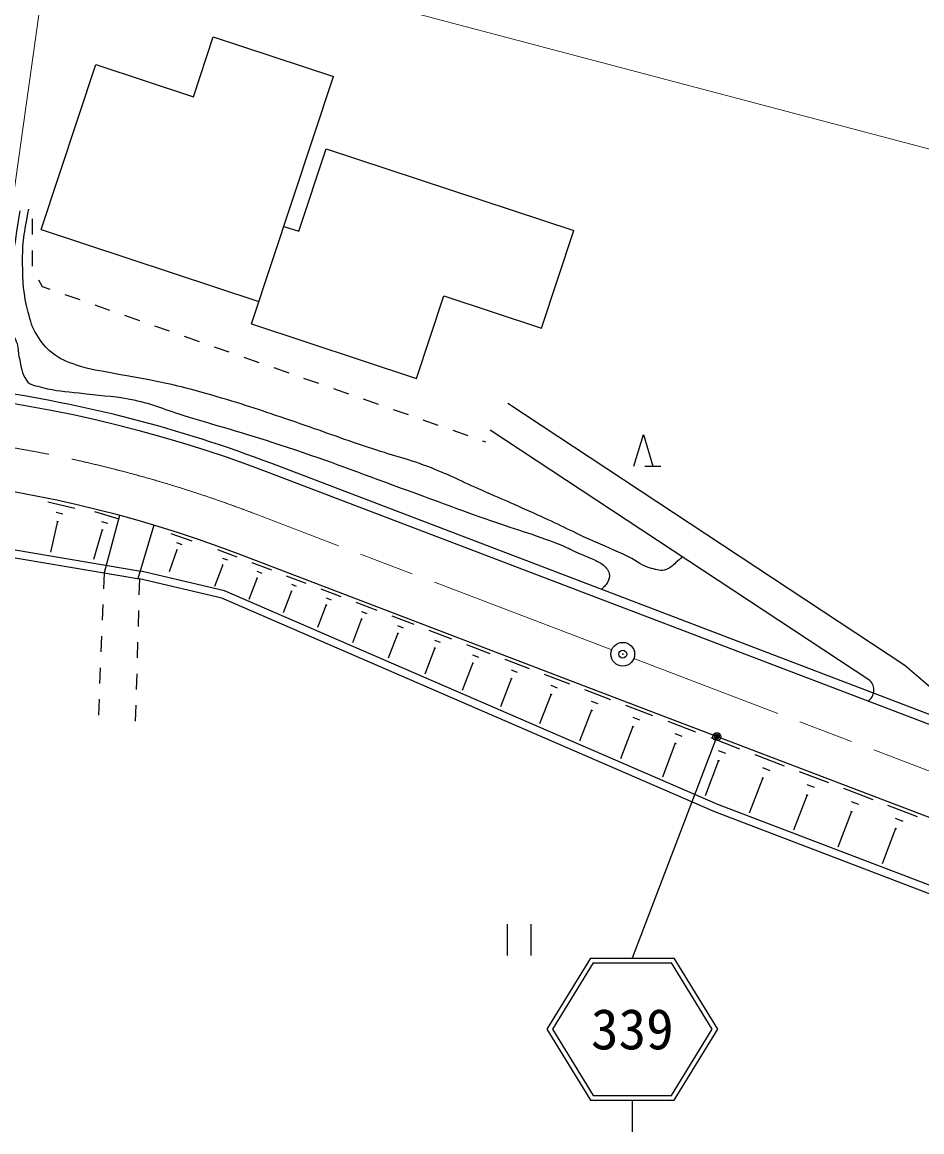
# Model space of a CAD drawing. Units: millimetres, scale not verified. Extents: x 40000 to 680000, y 20000 to 380000.
# Drawn here: x 333044 to 389950, y 268765 to 338998 of the extents above; entities that cross this region are included whole.
import ezdxf
from ezdxf.enums import TextEntityAlignment as Align

# ---------------------------------------------------------------- set-up
doc = ezdxf.new("R2010")
doc.units = ezdxf.units.MM
doc.header["$LTSCALE"] = 1000
doc.header["$PDMODE"] = 32
doc.header["$PDSIZE"] = 500
doc.linetypes.add('CHAIN', pattern=[18.5, 12, -1.5, 3.5, -1.5])
for name, color, linetype, lineweight in [('M-BGD', 7, 'Continuous', 25), ('M-BMK', 2, 'CHAIN', 13), ('M-BMK-SRVR', 3, 'Continuous', 25), ('M-STR-HTXT', 7, 'Continuous', 13), ('M-STR-STRC', 7, 'Continuous', 25)]:
    doc.layers.add(name, color=color, linetype=linetype, lineweight=lineweight)
doc.styles.add('ＭＳ ゴシック', font='')
doc.styles.get('ＭＳ ゴシック').set_extended_font_data('MS Gothic')

msp = doc.modelspace()

# ---------------------------------------------------------------- linework, layer by layer
at = {"layer": 'M-BGD'}
for p, q in [((343875, 334284), (345131, 338082)), ((345131, 338082), (352726, 335571)), ((334251, 325880), (337704, 336324)), ((337704, 336324), (343875, 334284)), ((347548, 319905), (352726, 335571)), ((350537, 325763), (352263, 330985)), ((352263, 330985), (367930, 325806)), ((333688, 325553), (333688, 326553)), ((349588, 326077), (350537, 325763)), ((334251, 325880), (348018, 321329)), ((365890, 319635), (367930, 325806)), ((333688, 323553), (333688, 324553)), ((334332, 322250), (334085, 322662)), ((334822, 322078), (334332, 322250)), ((336709, 321417), (335765, 321747)), ((357992, 316453), (359718, 321675)), ((359718, 321675), (365890, 319635)), ((338597, 320755), (337653, 321086)), ((340484, 320093), (339540, 320424)), ((342371, 319432), (341428, 319762)), ((347548, 319905), (357992, 316453)), ((344259, 318770), (343315, 319101)), ((346146, 318108), (345202, 318439)), ((348033, 317447), (347090, 317777)), ((349921, 316785), (348977, 317116)), ((351808, 316123), (350864, 316454)), ((353696, 315462), (352752, 315792)), ((355583, 314800), (354639, 315131)), ((388870, 298287), (363753, 314855)), ((357470, 314138), (356527, 314469)), ((359358, 313477), (358414, 313807)), ((361245, 312815), (360301, 313146)), ((386673, 297340), (362651, 313185)), ((371737, 310892), (372337, 312892)), ((372337, 312892), (372937, 310892)), ((362363, 312423), (362189, 312484)), ((372014, 301565), (348659, 310484)), ((399315, 291782), (348839, 311057)), ((372437, 310892), (373437, 310892)), ((334658, 308641), (336374, 308246)), ((335183, 307978), (335612, 307879)), ((337612, 308022), (339147, 307570)), ((339203, 307779), (338223, 304137)), ((335279, 307414), (334826, 305451)), ((335225, 307426), (335332, 307402)), ((338052, 307392), (338436, 307279)), ((341376, 307160), (340358, 303774)), ((338108, 306875), (337552, 304985)), ((338060, 306889), (338156, 306861)), ((342449, 306642), (343778, 306170)), ((330248, 306002), (340556, 304247)), ((342830, 305608), (342330, 304199)), ((342789, 305623), (342872, 305594)), ((342806, 306066), (343138, 305948)), ((345395, 305629), (346625, 305159)), ((330189, 305505), (340458, 303757)), ((345715, 305084), (346022, 304966)), ((370052, 296427), (346697, 305345)), ((338223, 304137), (338183, 303138)), ((345831, 303016), (340556, 304247)), ((345728, 304656), (345202, 303280)), ((345689, 304671), (345766, 304641)), ((347573, 304797), (348803, 304327)), ((347893, 304252), (348201, 304134)), ((340458, 303757), (340429, 302757)), ((345674, 302539), (340458, 303757)), ((347906, 303824), (347380, 302448)), ((347867, 303839), (347944, 303809)), ((349751, 303965), (350981, 303496)), ((350071, 303420), (350379, 303303)), ((377044, 289476), (345831, 303016)), ((350084, 302992), (349558, 301616)), ((350045, 303007), (350122, 302978)), ((351929, 303134), (353207, 302645)), ((338143, 302139), (338103, 301139)), ((376855, 289013), (345674, 302539)), ((352275, 302122), (351723, 300677)), ((352235, 302138), (352315, 302107)), ((352262, 302567), (352581, 302445)), ((354156, 302283), (355484, 301776)), ((340400, 301757), (340371, 300758)), ((354502, 301695), (354834, 301568)), ((356433, 301414), (357812, 300887)), ((399106, 291220), (372014, 301565)), ((354516, 301233), (353937, 299717)), ((354474, 301249), (354557, 301217)), ((356792, 300802), (357137, 300671)), ((338063, 300140), (338023, 299141)), ((356807, 300323), (356200, 298735)), ((356764, 300339), (356850, 300306)), ((358762, 300524), (360193, 299978)), ((340343, 299758), (340314, 298759)), ((359149, 299393), (358515, 297731)), ((359105, 299410), (359194, 299376)), ((359134, 299890), (359492, 299754)), ((361143, 299615), (362627, 299049)), ((361529, 298958), (361900, 298816)), ((363578, 298686), (365116, 298098)), ((337983, 298142), (337943, 297143)), ((361545, 298442), (360882, 296705)), ((361498, 298459), (361591, 298424)), ((363978, 298004), (364363, 297857)), ((394077, 293783), (388870, 298287)), ((340285, 297759), (340256, 296759)), ((363994, 297469), (363302, 295655)), ((363946, 297487), (364042, 297451)), ((366067, 297735), (367661, 297126)), ((366499, 296474), (365776, 294581)), ((366449, 296493), (366549, 296455)), ((366482, 297029), (366881, 296876)), ((368613, 296763), (370263, 296133)), ((397144, 286082), (370052, 296427)), ((337903, 296143), (337863, 295144)), ((340228, 295760), (340199, 294760)), ((369043, 296031), (369455, 295874)), ((371216, 295769), (372924, 295116)), ((369060, 295457), (368306, 293484)), ((369008, 295477), (369111, 295438)), ((371661, 295012), (372088, 294849)), ((371679, 294418), (370893, 292362)), ((371625, 294438), (371732, 294397)), ((373877, 294752), (375645, 294077)), ((374338, 293969), (374780, 293800)), ((376599, 293713), (378427, 293015)), ((374356, 293354), (373539, 291214)), ((374301, 293375), (374411, 293333)), ((377075, 292903), (377532, 292728)), ((377094, 292267), (376244, 290041)), ((377037, 292289), (377151, 292245)), ((379382, 292651), (381250, 291937)), ((379868, 291823), (380336, 291644)), ((382184, 291580), (384053, 290867)), ((379888, 291173), (379032, 288931)), ((379830, 291195), (379946, 291151)), ((382691, 290103), (381834, 287861)), ((382632, 290125), (382749, 290080)), ((382671, 290752), (383138, 290574)), ((384987, 290510), (386855, 289797)), ((395717, 282345), (377044, 289476)), ((385474, 289682), (385941, 289504)), ((387790, 289440), (389658, 288727)), ((395539, 281878), (376855, 289013)), ((385493, 289032), (384637, 286790)), ((385435, 289055), (385552, 289010)), ((388296, 287962), (387440, 285720)), ((388237, 287984), (388354, 287940)), ((388276, 288612), (388743, 288434)), ((363715, 281917), (363715, 279917)), ((365215, 281917), (365215, 279917))]:
    msp.add_line(p, q, dxfattribs=at)
for centre, radius, start, end in [((319123, 233185), 82750, 69.08731, 100.5999), ((319123, 233185), 83350, 69.11304, 81.97891), ((319123, 233185), 77250, 69.08731, 100.5999), ((386053, 296733), 868, 304.44935, 44.38512)]:
    msp.add_arc(centre, radius, start, end, dxfattribs=at)
for points, knots in [([(332894, 327054), (332658, 325597), (332587, 325207), (332447, 324016), (332353, 323215), (332293, 322766), (332239, 321961), (332204, 321450), (332156, 321163), (332179, 320651), (332197, 320253), (332202, 320025), (332298, 319638), (332399, 319234), (332607, 319058), (332715, 318656), (332813, 318292), (332780, 318070), (332864, 317703), (332990, 317154), (332989, 316794), (333311, 316333), (333558, 315978), (333908, 316006), (334323, 315886), (335205, 315630), (335736, 315650), (336646, 315529), (337900, 315361), (338618, 315373), (339862, 315141), (341201, 314893), (341896, 314526), (343198, 314129), (345781, 313341), (347245, 312951), (349809, 312104), (352649, 311165), (354204, 310532), (357016, 309513), (359088, 308762), (360239, 308312), (362317, 307577), (364186, 306917), (365268, 306641), (367112, 305909), (367528, 305744), (367744, 305614), (368154, 305433), (368502, 305280), (368704, 305209), (369047, 305046), (369320, 304917), (369496, 304876), (369732, 304688), (369960, 304508), (370096, 304372), (370179, 304093), (370242, 303882), (370150, 303744), (370066, 303541), (370017, 303423), (369953, 303377), (369869, 303282), (369802, 303206), (369776, 303180), (369687, 303096)], [0, 0, 0, 0, 1, 1, 1, 2, 2, 2, 3, 3, 3, 4, 4, 4, 5, 5, 5, 6, 6, 6, 7, 7, 7, 8, 8, 8, 9, 9, 9, 10, 10, 10, 11, 11, 11, 12, 12, 12, 13, 13, 13, 14, 14, 14, 15, 15, 15, 16, 16, 16, 17, 17, 17, 18, 18, 18, 19, 19, 19, 20, 20, 20, 21, 21, 21, 22, 22, 22, 22]), ([(374802, 305170), (374621, 304986), (374563, 304932), (374398, 304792), (374172, 304601), (374059, 304455), (373781, 304352), (373438, 304224), (373203, 304337), (372847, 304422), (372230, 304569), (371976, 304893), (371402, 305163), (370467, 305602), (369926, 305809), (368987, 306238), (367665, 306841), (366944, 307222), (365621, 307824), (364176, 308481), (363355, 308824), (361902, 309463), (360649, 310015), (359974, 310390), (358694, 310873), (357260, 311415), (356411, 311586), (354957, 312072), (353132, 312681), (352128, 313078), (350304, 313693), (348493, 314304), (347487, 314675), (345651, 315209), (344189, 315634), (343368, 315871), (341880, 316196), (340703, 316452), (340029, 316522), (338848, 316760), (337921, 316947), (337382, 316985), (336486, 317289), (335845, 317506), (335475, 317654), (334935, 318064), (334476, 318413), (334288, 318703), (333984, 319192), (333663, 319707), (333569, 320050), (333420, 320637), (333119, 321819), (333079, 322520), (333067, 323739), (333054, 325084), (333167, 325618), (333455, 327159)], [0, 0, 0, 0, 1, 1, 1, 2, 2, 2, 3, 3, 3, 4, 4, 4, 5, 5, 5, 6, 6, 6, 7, 7, 7, 8, 8, 8, 9, 9, 9, 10, 10, 10, 11, 11, 11, 12, 12, 12, 13, 13, 13, 14, 14, 14, 15, 15, 15, 16, 16, 16, 17, 17, 17, 18, 18, 18, 19, 19, 19, 19])]:
    msp.add_open_spline(points, degree=3, knots=knots, dxfattribs=at)
at = {"layer": 'M-BMK'}
for p, q in [((370333, 299264), (347678, 307915)), ((398125, 288651), (371734, 298729))]:
    msp.add_line(p, q, dxfattribs=at)
msp.add_arc((319123, 233185), 80000, 69.08731, 100.5999, dxfattribs=at)
at = {"layer": 'M-BMK-SRVR'}
msp.add_circle((371033, 298996), 750, dxfattribs=at)
msp.add_point((371033, 298996), dxfattribs=at)
at = {"layer": 'M-STR-HTXT'}
for p, q in [((330893, 316709), (335248, 347616)), ((334969, 345635), (458153, 313071))]:
    msp.add_line(p, q, dxfattribs=at)
at = {"layer": 'M-STR-STRC'}
for p, q in [((376990, 293778), (371639, 279765)), ((369003, 279765), (366239, 275265)), ((369003, 279765), (374275, 279765)), ((377039, 275265), (374275, 279765)), ((369171, 279465), (366591, 275265)), ((369171, 279465), (374107, 279465)), ((376687, 275265), (374107, 279465)), ((366239, 275265), (369003, 270765)), ((366591, 275265), (369171, 271065)), ((374107, 271065), (376687, 275265)), ((374275, 270765), (377039, 275265)), ((369003, 270765), (374275, 270765)), ((369171, 271065), (374107, 271065)), ((371639, 270765), (371639, 268765))]:
    msp.add_line(p, q, dxfattribs=at)
for radius in [150, 120, 90, 60, 30]:
    msp.add_circle((376990, 293778), radius, dxfattribs=at)
msp.add_point((376990, 293778), dxfattribs=at)

# ---------------------------------------------------------------- texts
at = {"layer": 'M-STR-STRC', "style": 'ＭＳ ゴシック'}
msp.add_text('339', height=2566, dxfattribs=at).set_placement((371639, 275265), align=Align.MIDDLE_CENTER)

doc.saveas('drawing.dxf')
